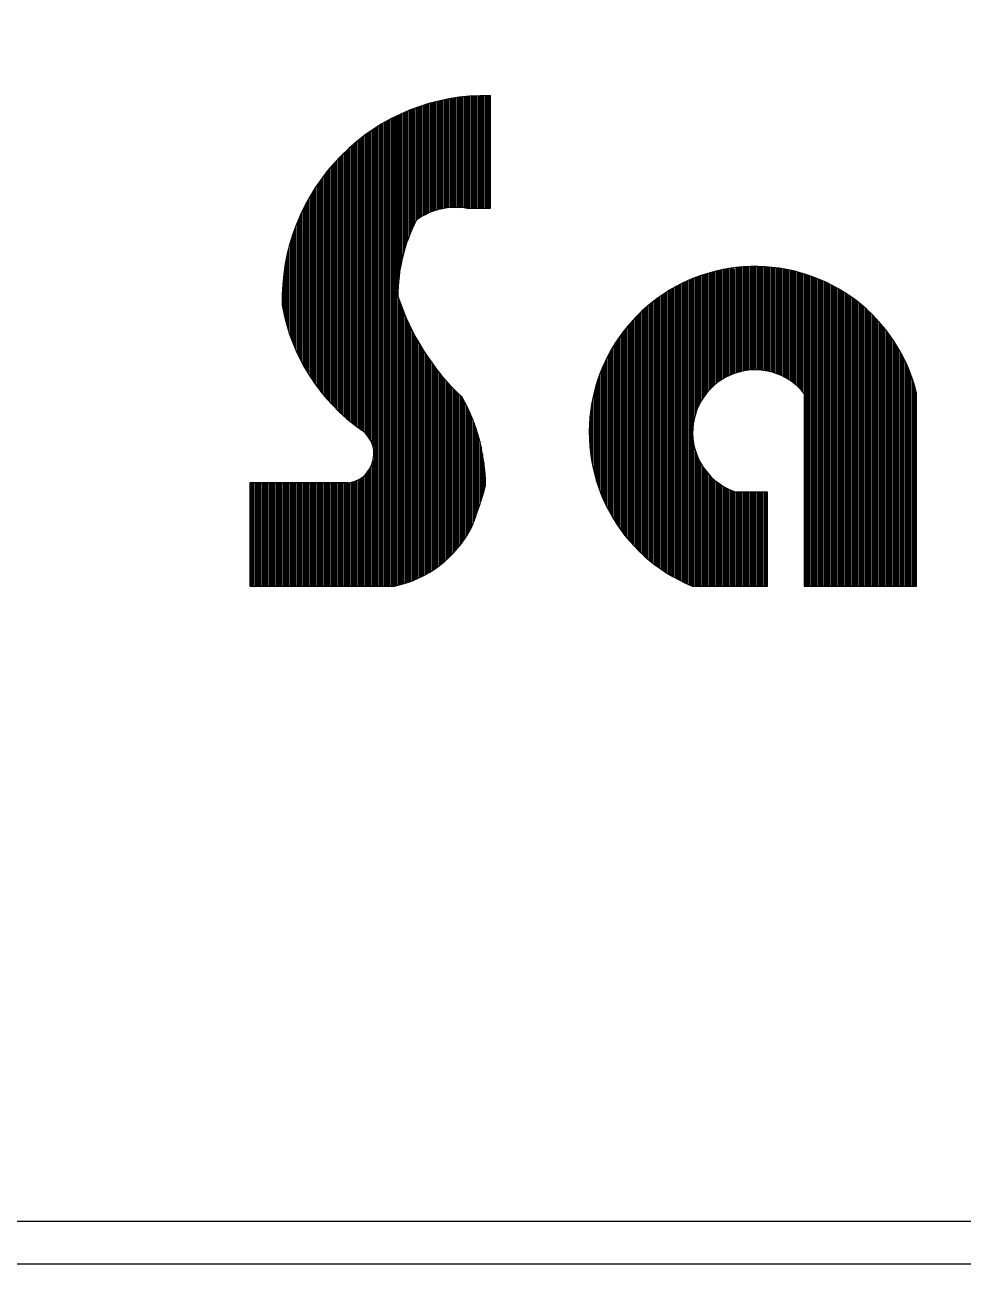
# Model space of a CAD drawing. Header units: millimetres. Extents: x 79 to 919, y 65 to 646.
# Drawn here: x 736.27 to 742.77, y 363.45 to 372.04 of the extents above; entities that cross this region are included whole.
import ezdxf

# ---------------------------------------------------------------- set-up
doc = ezdxf.new("R2010")
doc.units = ezdxf.units.MM
doc.layers.add('70', color=7, linetype='Continuous')

# ---------------------------------------------------------------- blocks, each defined once
blk = doc.blocks.new('1234e')
at = {"color": 20}
for p, q in [((6799.62, 918.47), (6799.62, 998.72)), ((6782.99, 918.31), (6799.62, 918.47)), ((6698.24, 722.54), (6628.03, 722.54)), ((6628.03, 722.54), (6628.03, 649)), ((6628.03, 649), (6731.16, 649))]:
    blk.add_line(p, q, dxfattribs=at)
for centre, radius, start, end in [((6796.23, 853.69), 145.07, 88.66107, 181.75087), ((6774.8, 870.97), 48.05, 80.18062, 125.41616), ((6849.47, 856.36), 115.76, 152.32376, 180.38782), ((6785.53, 872.33), 136.26, 189.74805, 235.31205), ((6896.83, 908.8), 171.58, 198.06932, 226.82931), ((6665.36, 719.6), 130.83, 0.51857, 29.31453), ((6695.63, 743.34), 20.97, 262.86102, 53.91611), ((6493.85, 805.02), 313.85, 338.67059, 344.43229), ((6714.45, 728.09), 80.84, 281.93241, 332.57817)]:
    blk.add_arc(centre, radius, start, end, dxfattribs=at)
blk = doc.blocks.new('12345y')
at = {"color": 20}
for p, q in [((7023.51, 786.27), (7023.51, 649)), ((7103.58, 649), (7103.58, 786.27)), ((6997.36, 716), (6974.97, 716)), ((6997.36, 649), (6997.36, 716)), ((6943.7, 649), (6997.36, 649)), ((7023.51, 649), (7103.58, 649))]:
    blk.add_line(p, q, dxfattribs=at)
for radius, start, end in [(118.35, 13.55271, 247.74671), (44.64, 38.40873, 252.32845)]:
    blk.add_arc((6988.52, 758.54), radius, start, end, dxfattribs=at)
blk = doc.blocks.new('abcd')
at = {"color": 20}
for p, q in [((6791.62, 998.72), (6791.62, 918.42)), ((6792.62, 998.72), (6792.62, 918.43)), ((6793.62, 998.72), (6793.62, 918.41)), ((6794.62, 998.72), (6794.62, 918.42)), ((6795.62, 998.72), (6795.62, 918.43)), ((6796.62, 998.72), (6796.62, 918.44)), ((6797.62, 998.72), (6797.62, 918.45)), ((6798.62, 998.72), (6798.62, 918.46)), ((6746.62, 990.01), (6746.62, 909.49)), ((6747.62, 990.37), (6747.62, 910.6)), ((6748.62, 990.72), (6748.62, 911.26)), ((6749.62, 991.07), (6749.62, 911.89)), ((6750.62, 991.4), (6750.62, 912.49)), ((6751.62, 991.73), (6751.62, 913.06)), ((6752.62, 992.05), (6752.62, 913.59)), ((6753.62, 992.36), (6753.62, 914.1)), ((6754.62, 992.66), (6754.62, 914.58)), ((6755.62, 992.96), (6755.62, 915.03)), ((6756.62, 993.24), (6756.62, 915.45)), ((6757.62, 993.52), (6757.62, 915.84)), ((6758.62, 993.8), (6758.62, 916.21)), ((6759.62, 994.06), (6759.62, 916.56)), ((6760.62, 994.32), (6760.62, 916.88)), ((6761.62, 994.57), (6761.62, 917.18)), ((6762.62, 994.81), (6762.62, 917.45)), ((6763.62, 995.04), (6763.62, 917.7)), ((6764.62, 995.27), (6764.62, 917.93)), ((6765.62, 995.49), (6765.62, 918.13)), ((6766.62, 995.7), (6766.62, 918.32)), ((6767.62, 995.91), (6767.62, 918.48)), ((6768.62, 996.11), (6768.62, 918.62)), ((6769.62, 996.3), (6769.62, 918.74)), ((6770.62, 996.48), (6770.62, 918.84)), ((6771.62, 996.65), (6771.62, 918.91)), ((6772.62, 996.82), (6772.62, 918.97)), ((6773.62, 996.98), (6773.62, 919)), ((6774.62, 997.14), (6774.62, 919.02)), ((6775.62, 997.29), (6775.62, 919.01)), ((6776.62, 997.43), (6776.62, 918.98)), ((6777.62, 997.56), (6777.62, 918.93)), ((6778.62, 997.68), (6778.62, 918.86)), ((6779.62, 997.8), (6779.62, 918.77)), ((6780.62, 997.91), (6780.62, 918.66)), ((6781.62, 998.02), (6781.62, 918.53)), ((6782.62, 998.12), (6782.62, 918.38)), ((6783.62, 998.21), (6783.62, 918.32)), ((6784.62, 998.29), (6784.62, 918.33)), ((6785.62, 998.37), (6785.62, 918.34)), ((6786.62, 998.44), (6786.62, 918.35)), ((6787.62, 998.5), (6787.62, 918.36)), ((6788.62, 998.56), (6788.62, 918.36)), ((6789.62, 998.61), (6789.62, 918.41)), ((6790.62, 998.65), (6790.62, 918.41)), ((6727.03, 981.19), (6727.03, 649)), ((6728.03, 981.73), (6728.03, 649)), ((6729.03, 982.25), (6729.03, 649)), ((6730.03, 982.77), (6730.03, 649)), ((6731.03, 983.28), (6731.03, 649)), ((6732.03, 983.78), (6732.03, 649.19)), ((6733.03, 984.27), (6733.03, 649.42)), ((6733.84, 984.65), (6733.84, 861.9)), ((6734.62, 985.02), (6734.62, 870.88)), ((6735.62, 985.49), (6735.62, 877.32)), ((6736.62, 985.94), (6736.62, 882.17)), ((6737.62, 986.39), (6737.62, 886.21)), ((6738.62, 986.83), (6738.62, 889.73)), ((6739.62, 987.26), (6739.62, 892.89)), ((6740.62, 987.67), (6740.62, 895.77)), ((6741.62, 988.09), (6741.62, 898.43)), ((6742.62, 988.49), (6742.62, 900.91)), ((6743.62, 988.88), (6743.62, 903.23)), ((6744.62, 989.27), (6744.62, 905.43)), ((6745.62, 989.64), (6745.62, 907.51)), ((6713.03, 972.53), (6713.03, 755.04)), ((6714.03, 973.22), (6714.03, 753.39)), ((6715.03, 973.95), (6715.03, 751.29)), ((6716.03, 974.6), (6716.03, 748.18)), ((6717.03, 975.23), (6717.03, 649)), ((6718.03, 975.88), (6718.03, 649)), ((6719.03, 976.51), (6719.03, 649)), ((6720.03, 977.13), (6720.03, 649)), ((6721.03, 977.74), (6721.03, 649)), ((6722.03, 978.34), (6722.03, 649)), ((6723.03, 978.93), (6723.03, 649)), ((6724.03, 979.51), (6724.03, 649)), ((6725.03, 980.08), (6725.03, 649)), ((6726.03, 980.64), (6726.03, 649)), ((6702.03, 964.01), (6702.03, 764.65)), ((6703.03, 964.86), (6703.03, 763.88)), ((6704.03, 965.69), (6704.03, 763.12)), ((6705.03, 966.5), (6705.03, 762.39)), ((6706.03, 967.31), (6706.03, 761.66)), ((6707.03, 968.09), (6707.03, 760.95)), ((6708.03, 968.86), (6708.03, 760.25)), ((6709.03, 969.62), (6709.03, 759.47)), ((6710.03, 970.37), (6710.03, 758.58)), ((6711.03, 971.1), (6711.03, 757.57)), ((6712.03, 971.82), (6712.03, 756.4)), ((6692.03, 954.62), (6692.03, 773.2)), ((6693.03, 955.64), (6693.03, 772.27)), ((6693.03, 955.64), (6693.03, 772.27)), ((6694.03, 956.64), (6694.03, 771.36)), ((6694.03, 956.64), (6694.03, 771.36)), ((6695.03, 957.63), (6695.03, 770.46)), ((6696.03, 958.59), (6696.03, 769.58)), ((6697.03, 959.54), (6697.03, 768.72)), ((6698.03, 960.47), (6698.03, 767.87)), ((6699.03, 961.38), (6699.03, 767.04)), ((6700.03, 962.27), (6700.03, 766.23)), ((6701.03, 963.15), (6701.03, 765.43)), ((6684.03, 945.64), (6684.03, 781.41)), ((6685.03, 946.85), (6685.03, 780.31)), ((6686.03, 948.03), (6686.03, 779.23)), ((6687.03, 949.19), (6687.03, 778.17)), ((6688.03, 950.32), (6688.03, 777.14)), ((6689.03, 951.43), (6689.03, 776.12)), ((6690.03, 952.51), (6690.03, 775.13)), ((6691.03, 953.58), (6691.03, 774.16)), ((6678.03, 937.79), (6678.03, 788.59)), ((6679.03, 939.18), (6679.03, 787.32)), ((6680.03, 940.53), (6680.03, 786.09)), ((6681.03, 941.86), (6681.03, 784.88)), ((6682.03, 943.15), (6682.03, 783.7)), ((6683.03, 944.41), (6683.03, 782.54)), ((6672.03, 928.65), (6672.03, 796.92)), ((6673.03, 930.28), (6673.03, 795.44)), ((6674.03, 931.87), (6674.03, 794)), ((6675.03, 933.41), (6675.03, 792.59)), ((6676.03, 934.91), (6676.03, 791.22)), ((6677.03, 936.37), (6677.03, 789.89)), ((6667.03, 919.66), (6667.03, 805.05)), ((6668.03, 921.58), (6668.03, 803.32)), ((6669.03, 923.44), (6669.03, 801.65)), ((6670.03, 925.23), (6670.03, 800.02)), ((6671.03, 926.97), (6671.03, 798.45)), ((6663.03, 911.15), (6663.03, 812.65)), ((6664.03, 913.42), (6664.03, 810.64)), ((6665.03, 915.59), (6665.03, 808.7)), ((6666.03, 917.66), (6666.03, 806.85)), ((6660.03, 903.63), (6660.03, 819.24)), ((6661.03, 906.28), (6661.03, 816.94)), ((6662.03, 908.78), (6662.03, 814.37)), ((6657.03, 894.53), (6657.03, 826.98)), ((6658.03, 897.79), (6658.03, 824.24)), ((6659.03, 900.81), (6659.03, 821.67)), ((6655.03, 886.96), (6655.03, 833.11)), ((6656.03, 890.95), (6656.03, 829.92)), ((6653.03, 876.89), (6653.03, 840.51)), ((6654.03, 882.39), (6654.03, 836.61)), ((6967.58, 875.02), (6967.58, 797.96)), ((6968.58, 875.2), (6968.58, 798.48)), ((6969.58, 875.37), (6969.58, 798.96)), ((6970.58, 875.52), (6970.58, 799.42)), ((6971.58, 875.67), (6971.58, 799.84)), ((6972.58, 875.81), (6972.58, 800.24)), ((6973.58, 875.32), (6973.58, 800.61)), ((6974.58, 876.07), (6974.58, 800.95)), ((6975.58, 876.18), (6975.58, 801.26)), ((6976.58, 876.29), (6976.58, 801.55)), ((6977.58, 876.38), (6977.58, 801.82)), ((6978.58, 876.47), (6978.58, 802.06)), ((6979.58, 876.55), (6979.58, 802.28)), ((6980.58, 876.62), (6980.58, 802.47)), ((6981.58, 876.69), (6981.58, 802.64)), ((6982.58, 876.74), (6982.58, 802.78)), ((6983.58, 876.79), (6983.58, 802.91)), ((6984.58, 876.83), (6984.58, 803.01)), ((6985.58, 876.85), (6985.58, 803.08)), ((6985.58, 876.85), (6985.58, 803.08)), ((6986.58, 876.87), (6986.58, 803.14)), ((6986.58, 876.87), (6986.58, 803.14)), ((6987.58, 876.89), (6987.58, 803.17)), ((6988.58, 876.89), (6988.58, 803.18)), ((6989.58, 876.89), (6989.58, 803.17)), ((6990.58, 876.87), (6990.58, 803.13)), ((6991.58, 876.85), (6991.58, 803.08)), ((6992.58, 876.82), (6992.58, 803)), ((6993.58, 876.78), (6993.58, 802.89)), ((6994.58, 876.74), (6994.58, 802.77)), ((6995.58, 876.68), (6995.58, 802.62)), ((6996.58, 876.62), (6996.58, 802.45)), ((6997.58, 876.54), (6997.58, 802.25)), ((6998.58, 876.46), (6998.58, 802.03)), ((6999.58, 876.37), (6999.58, 801.79)), ((7000.58, 876.28), (7000.58, 801.52)), ((7001.58, 876.17), (7001.58, 801.23)), ((7002.58, 876.05), (7002.58, 800.91)), ((7003.58, 875.93), (7003.58, 800.57)), ((7004.58, 875.8), (7004.58, 800.19)), ((7005.58, 875.66), (7005.58, 799.79)), ((7006.58, 875.51), (7006.58, 799.37)), ((7007.58, 875.35), (7007.58, 798.91)), ((7008.58, 875.18), (7008.58, 798.42)), ((7009.58, 875), (7009.58, 797.9)), ((6652.03, 869.53), (6652.03, 845.01)), ((6939.58, 866.3), (6939.58, 650.78)), ((6940.58, 866.75), (6940.58, 650.33)), ((6941.58, 867.18), (6941.58, 649.9)), ((6942.58, 867.61), (6942.58, 649.47)), ((6943.58, 868.03), (6943.58, 649)), ((6944.58, 868.43), (6944.58, 766.4)), ((6945.58, 868.83), (6945.58, 770.74)), ((6946.58, 869.21), (6946.58, 773.82)), ((6947.58, 869.58), (6947.58, 776.33)), ((6948.58, 869.95), (6948.58, 778.47)), ((6949.58, 870.3), (6949.58, 780.36)), ((6950.58, 870.64), (6950.58, 782.06)), ((6951.58, 870.98), (6951.58, 783.6)), ((6952.58, 871.3), (6952.58, 785.01)), ((6953.58, 871.61), (6953.58, 786.32)), ((6954.58, 871.92), (6954.58, 787.53)), ((6955.58, 872.21), (6955.58, 788.67)), ((6956.58, 872.5), (6956.58, 789.72)), ((6957.58, 872.77), (6957.58, 790.72)), ((6958.58, 873.04), (6958.58, 791.65)), ((6959.58, 873.3), (6959.58, 792.53)), ((6960.58, 873.54), (6960.58, 793.35)), ((6961.58, 873.78), (6961.58, 794.13)), ((6962.58, 874.01), (6962.58, 794.87)), ((6963.58, 874.23), (6963.58, 795.56)), ((6963.58, 874.23), (6963.58, 795.56)), ((6964.58, 874.44), (6964.58, 796.22)), ((6964.58, 874.44), (6964.58, 796.22)), ((6965.58, 874.65), (6965.58, 796.83)), ((6966.58, 874.84), (6966.58, 797.42)), ((7010.58, 874.82), (7010.58, 797.35)), ((7011.58, 874.62), (7011.58, 796.77)), ((7012.58, 874.42), (7012.58, 796.14)), ((7013.58, 874.21), (7013.58, 795.49)), ((7014.58, 873.99), (7014.58, 794.79)), ((7015.58, 873.76), (7015.58, 794.05)), ((7016.58, 873.52), (7016.58, 793.26)), ((7017.58, 873.27), (7017.58, 792.43)), ((7018.58, 873.01), (7018.58, 791.55)), ((7019.58, 872.74), (7019.58, 790.61)), ((7020.58, 872.47), (7020.58, 789.61)), ((7021.58, 872.18), (7021.58, 788.54)), ((7022.58, 871.89), (7022.58, 787.4)), ((7023.58, 871.59), (7023.58, 649.33)), ((7024.58, 871.26), (7024.58, 649)), ((7025.58, 870.94), (7025.58, 649)), ((7026.58, 870.61), (7026.58, 649)), ((7027.58, 870.26), (7027.58, 649)), ((7028.58, 869.91), (7028.58, 649)), ((7029.58, 869.54), (7029.58, 649)), ((7030.58, 869.17), (7030.58, 649)), ((7031.58, 868.78), (7031.58, 649)), ((7032.58, 868.39), (7032.58, 649)), ((7033.58, 867.98), (7033.58, 649)), ((7034.58, 867.56), (7034.58, 649)), ((7035.58, 867.13), (7035.58, 649)), ((7036.58, 866.7), (7036.58, 649)), ((7037.58, 866.25), (7037.58, 649)), ((6923.58, 857.48), (6923.58, 659.6)), ((6924.58, 858.13), (6924.58, 658.95)), ((6925.58, 858.77), (6925.58, 658.31)), ((6926.58, 859.39), (6926.58, 657.69)), ((6927.58, 859.99), (6927.58, 657.08)), ((6928.58, 860.59), (6928.58, 656.49)), ((6929.58, 861.17), (6929.58, 655.91)), ((6930.58, 861.74), (6930.58, 655.34)), ((6931.58, 862.29), (6931.58, 654.79)), ((6932.58, 862.83), (6932.58, 654.24)), ((6933.58, 863.36), (6933.58, 653.71)), ((6934.58, 863.88), (6934.58, 653.2)), ((6935.58, 864.39), (6935.58, 652.69)), ((6936.58, 864.88), (6936.58, 652.19)), ((6937.58, 865.37), (6937.58, 651.71)), ((6938.58, 865.84), (6938.58, 651.24)), ((7038.58, 865.78), (7038.58, 649)), ((7039.58, 865.31), (7039.58, 649)), ((7040.58, 864.83), (7040.58, 649)), ((7041.58, 864.33), (7041.58, 649)), ((7042.58, 863.82), (7042.58, 649)), ((7043.58, 863.31), (7043.58, 649)), ((7044.58, 862.77), (7044.58, 649)), ((7045.58, 862.23), (7045.58, 649)), ((7046.58, 861.67), (7046.58, 649)), ((7047.58, 861.1), (7047.58, 649)), ((7048.58, 860.52), (7048.58, 649)), ((7049.58, 859.93), (7049.58, 649)), ((7050.58, 859.32), (7050.58, 649)), ((7051.58, 858.69), (7051.58, 649)), ((7052.58, 858.06), (7052.58, 649)), ((7053.58, 857.41), (7053.58, 649)), ((6734.03, 854.6), (6734.03, 649.66)), ((6735.03, 851.68), (6735.03, 649.92)), ((6736.03, 848.93), (6736.03, 650.19)), ((6911.58, 848.47), (6911.58, 668.61)), ((6912.58, 849.31), (6912.58, 667.77)), ((6913.58, 850.14), (6913.58, 666.94)), ((6914.58, 850.95), (6914.58, 666.13)), ((6915.58, 851.74), (6915.58, 665.34)), ((6916.58, 852.51), (6916.58, 664.56)), ((6917.58, 853.27), (6917.58, 663.81)), ((6918.58, 854.01), (6918.58, 663.07)), ((6919.58, 854.74), (6919.58, 662.34)), ((6920.58, 855.45), (6920.58, 661.63)), ((6921.58, 856.14), (6921.58, 660.94)), ((6922.58, 856.82), (6922.58, 660.26)), ((7054.58, 856.74), (7054.58, 649)), ((7055.58, 856.06), (7055.58, 649)), ((7056.58, 855.37), (7056.58, 649)), ((7057.58, 854.66), (7057.58, 649)), ((7058.58, 853.93), (7058.58, 649)), ((7059.58, 853.19), (7059.58, 649)), ((7060.58, 852.43), (7060.58, 649)), ((7061.58, 851.65), (7061.58, 649)), ((7062.58, 850.86), (7062.58, 649)), ((7063.58, 850.05), (7063.58, 649)), ((7064.58, 849.22), (7064.58, 649)), ((6737.03, 846.31), (6737.03, 650.47)), ((6738.03, 843.81), (6738.03, 650.77)), ((6739.03, 841.42), (6739.03, 651.08)), ((6902.58, 839.91), (6902.58, 677.17)), ((6903.58, 840.95), (6903.58, 676.13)), ((6904.58, 841.97), (6904.58, 675.11)), ((6905.58, 842.96), (6905.58, 674.11)), ((6906.58, 843.93), (6906.58, 673.14)), ((6907.58, 844.88), (6907.58, 672.19)), ((6908.58, 845.81), (6908.58, 671.27)), ((6909.58, 846.72), (6909.58, 670.36)), ((6910.58, 847.6), (6910.58, 669.48)), ((7065.58, 848.37), (7065.58, 649)), ((7065.58, 848.37), (7065.58, 649)), ((7066.58, 847.5), (7066.58, 649)), ((7066.58, 847.5), (7066.58, 649)), ((7067.58, 846.61), (7067.58, 649)), ((7068.58, 845.71), (7068.58, 649)), ((7069.58, 844.78), (7069.58, 649)), ((7070.58, 843.83), (7070.58, 649)), ((7071.58, 842.85), (7071.58, 649)), ((7072.58, 841.86), (7072.58, 649)), ((7073.58, 840.83), (7073.58, 649)), ((7074.58, 839.79), (7074.58, 649)), ((6740.03, 839.12), (6740.03, 651.41)), ((6741.03, 836.91), (6741.03, 651.75)), ((6742.03, 834.78), (6742.03, 652.11)), ((6743.03, 832.73), (6743.03, 652.48)), ((6744.03, 830.74), (6744.03, 652.86)), ((6895.58, 831.81), (6895.58, 685.27)), ((6896.58, 833.06), (6896.58, 684.02)), ((6897.58, 834.28), (6897.58, 682.8)), ((6898.58, 835.46), (6898.58, 681.61)), ((6898.58, 835.46), (6898.58, 681.61)), ((6899.58, 836.62), (6899.58, 680.46)), ((6899.58, 836.62), (6899.58, 680.46)), ((6900.58, 837.74), (6900.58, 679.34)), ((6901.58, 838.84), (6901.58, 678.24)), ((7075.58, 838.72), (7075.58, 649)), ((7076.58, 837.62), (7076.58, 649)), ((7077.58, 836.49), (7077.58, 649)), ((7078.58, 835.33), (7078.58, 649)), ((7079.58, 834.14), (7079.58, 649)), ((7080.58, 832.92), (7080.58, 649)), ((7081.58, 831.67), (7081.58, 649)), ((6745.03, 828.81), (6745.03, 653.26)), ((6746.03, 826.94), (6746.03, 653.68)), ((6747.03, 825.12), (6747.03, 654.11)), ((6748.03, 823.36), (6748.03, 654.56)), ((6888.58, 821.93), (6888.58, 695.15)), ((6889.58, 823.48), (6889.58, 693.6)), ((6890.58, 824.98), (6890.58, 692.1)), ((6891.58, 826.43), (6891.58, 690.65)), ((6892.58, 827.84), (6892.58, 689.24)), ((6893.58, 829.2), (6893.58, 687.88)), ((6894.58, 830.52), (6894.58, 686.55)), ((7082.58, 830.38), (7082.58, 649)), ((7083.58, 829.05), (7083.58, 649)), ((7084.58, 827.68), (7084.58, 649)), ((7085.58, 826.27), (7085.58, 649)), ((7086.58, 824.81), (7086.58, 649)), ((7087.58, 823.31), (7087.58, 649)), ((7087.58, 823.31), (7087.58, 649)), ((6749.03, 821.64), (6749.03, 655.03)), ((6750.03, 819.97), (6750.03, 655.51)), ((6751.03, 818.33), (6751.03, 656.01)), ((6752.03, 816.74), (6752.03, 656.52)), ((6753.03, 815.19), (6753.03, 657.06)), ((6754.03, 813.67), (6754.03, 657.61)), ((6883.58, 813.26), (6883.58, 703.82)), ((6884.58, 815.13), (6884.58, 701.94)), ((6885.58, 816.93), (6885.58, 700.15)), ((6886.58, 818.66), (6886.58, 698.42)), ((6887.58, 820.33), (6887.58, 696.75)), ((7088.58, 821.75), (7088.58, 649)), ((7088.58, 821.75), (7088.58, 649)), ((7089.58, 820.14), (7089.58, 649)), ((7090.58, 818.47), (7090.58, 649)), ((7091.58, 816.73), (7091.58, 649)), ((7092.58, 814.93), (7092.58, 649)), ((6755.03, 812.18), (6755.03, 658.18)), ((6756.03, 810.73), (6756.03, 658.77)), ((6757.03, 809.31), (6757.03, 659.38)), ((6758.03, 807.92), (6758.03, 660.01)), ((6759.03, 806.56), (6759.03, 660.66)), ((6760.03, 805.23), (6760.03, 661.33)), ((6879.58, 804.78), (6879.58, 712.3)), ((6880.58, 807.07), (6880.58, 710.01)), ((6881.58, 809.24), (6881.58, 707.84)), ((6882.58, 811.29), (6882.58, 705.78)), ((7093.58, 813.04), (7093.58, 649)), ((7094.58, 811.07), (7094.58, 649)), ((7095.58, 809), (7095.58, 649)), ((7096.58, 806.82), (7096.58, 649)), ((7097.58, 804.52), (7097.58, 649)), ((6761.03, 803.92), (6761.03, 662.03)), ((6762.03, 802.64), (6762.03, 662.74)), ((6763.03, 801.38), (6763.03, 663.48)), ((6764.03, 800.14), (6764.03, 664.25)), ((6765.03, 798.93), (6765.03, 665.04)), ((6766.03, 797.75), (6766.03, 665.85)), ((6767.03, 796.58), (6767.03, 666.7)), ((6768.03, 795.43), (6768.03, 667.57)), ((6876.58, 796.96), (6876.58, 720.12)), ((6876.58, 796.96), (6876.58, 720.12)), ((6877.58, 799.75), (6877.58, 717.32)), ((6877.58, 799.75), (6877.58, 717.32)), ((6878.58, 802.35), (6878.58, 714.73)), ((7098.58, 802.07), (7098.58, 649)), ((7099.58, 799.45), (7099.58, 649)), ((7100.58, 796.62), (7100.58, 649)), ((6769.03, 794.31), (6769.03, 668.47)), ((6770.03, 793.2), (6770.03, 669.4)), ((6771.03, 792.11), (6771.03, 670.36)), ((6772.03, 791.04), (6772.03, 671.36)), ((6773.03, 789.99), (6773.03, 672.39)), ((6774.03, 788.96), (6774.03, 673.46)), ((6775.03, 787.94), (6775.03, 674.57)), ((6776.03, 786.94), (6776.03, 675.73)), ((6873.58, 786.74), (6873.58, 730.34)), ((6874.58, 790.54), (6874.58, 726.54)), ((6875.58, 793.91), (6875.58, 723.17)), ((7101.58, 793.55), (7101.58, 649)), ((7102.58, 790.14), (7102.58, 649)), ((7103.35, 787.22), (7103.35, 649)), ((6777.03, 785.96), (6777.03, 676.93)), ((6778.03, 784.99), (6778.03, 678.17)), ((6779.03, 784.04), (6779.03, 679.48)), ((6780.03, 782.59), (6780.03, 680.83)), ((6781.03, 780.73), (6781.03, 682.25)), ((6782.03, 778.8), (6782.03, 683.74)), ((6872.58, 782.29), (6872.58, 734.78)), ((6783.03, 776.79), (6783.03, 685.3)), ((6784.03, 774.68), (6784.03, 686.95)), ((6785.03, 772.47), (6785.03, 688.69)), ((6786.03, 770.15), (6786.03, 690.54)), ((6871.58, 776.74), (6871.58, 740.34)), ((6787.03, 767.69), (6787.03, 693.01)), ((6788.03, 765.08), (6788.03, 695.66)), ((6789.03, 762.29), (6789.03, 698.39)), ((6870.58, 768.36), (6870.58, 748.72)), ((6790.03, 759.27), (6790.03, 701.2)), ((6791.03, 755.98), (6791.03, 704.1)), ((6792.03, 752.33), (6792.03, 707.1)), ((6793.03, 748.18), (6793.03, 710.2)), ((6794.03, 743.27), (6794.03, 713.41)), ((6944.58, 750.67), (6944.58, 649)), ((6945.58, 746.34), (6945.58, 649)), ((6946.58, 743.25), (6946.58, 649)), ((6715.03, 735.4), (6715.03, 649)), ((6715.03, 735.4), (6715.03, 649)), ((6716.03, 738.51), (6716.03, 649)), ((6716.03, 738.51), (6716.03, 649)), ((6795.03, 736.98), (6795.03, 716.75)), ((6947.58, 740.75), (6947.58, 649)), ((6948.58, 738.6), (6948.58, 649)), ((6949.58, 736.71), (6949.58, 649)), ((6950.58, 735.02), (6950.58, 649)), ((6706.03, 725.14), (6706.03, 649)), ((6707.03, 725.75), (6707.03, 649)), ((6708.03, 726.44), (6708.03, 649)), ((6709.03, 727.22), (6709.03, 649)), ((6710.03, 728.11), (6710.03, 649)), ((6711.03, 729.12), (6711.03, 649)), ((6712.03, 730.28), (6712.03, 649)), ((6713.03, 731.65), (6713.03, 649)), ((6714.03, 733.3), (6714.03, 649)), ((6796.03, 726.05), (6796.03, 720.24)), ((6951.58, 733.48), (6951.58, 649)), ((6952.58, 732.06), (6952.58, 649)), ((6953.58, 730.76), (6953.58, 649)), ((6954.58, 729.54), (6954.58, 649)), ((6955.58, 728.41), (6955.58, 649)), ((6956.58, 727.35), (6956.58, 649)), ((6957.58, 726.36), (6957.58, 649)), ((6958.58, 725.43), (6958.58, 649)), ((6629.03, 722.54), (6629.03, 649)), ((6630.03, 722.54), (6630.03, 649)), ((6631.03, 722.54), (6631.03, 649)), ((6632.03, 722.54), (6632.03, 649)), ((6633.03, 722.54), (6633.03, 649)), ((6634.03, 722.54), (6634.03, 649)), ((6635.03, 722.54), (6635.03, 649)), ((6636.03, 722.54), (6636.03, 649)), ((6637.03, 722.54), (6637.03, 649)), ((6638.03, 722.54), (6638.03, 649)), ((6639.03, 722.54), (6639.03, 649)), ((6640.03, 722.54), (6640.03, 649)), ((6641.03, 722.54), (6641.03, 649)), ((6642.03, 722.54), (6642.03, 649)), ((6643.03, 722.54), (6643.03, 649)), ((6644.03, 722.54), (6644.03, 649)), ((6645.03, 722.54), (6645.03, 649)), ((6646.03, 722.54), (6646.03, 649)), ((6647.03, 722.54), (6647.03, 649)), ((6648.03, 722.54), (6648.03, 649)), ((6649.03, 722.54), (6649.03, 649)), ((6650.03, 722.54), (6650.03, 649)), ((6651.03, 722.54), (6651.03, 649)), ((6652.03, 722.54), (6652.03, 649)), ((6653.03, 722.54), (6653.03, 649)), ((6654.03, 722.54), (6654.03, 649)), ((6655.03, 722.54), (6655.03, 649)), ((6656.03, 722.54), (6656.03, 649)), ((6657.03, 722.54), (6657.03, 649)), ((6658.03, 722.54), (6658.03, 649)), ((6659.03, 722.54), (6659.03, 649)), ((6660.03, 722.54), (6660.03, 649)), ((6661.03, 722.54), (6661.03, 649)), ((6662.03, 722.54), (6662.03, 649)), ((6663.03, 722.54), (6663.03, 649)), ((6664.03, 722.54), (6664.03, 649)), ((6665.03, 722.54), (6665.03, 649)), ((6666.03, 722.54), (6666.03, 649)), ((6667.03, 722.54), (6667.03, 649)), ((6668.03, 722.54), (6668.03, 649)), ((6669.03, 722.54), (6669.03, 649)), ((6670.03, 722.54), (6670.03, 649)), ((6671.03, 722.54), (6671.03, 649)), ((6672.03, 722.54), (6672.03, 649)), ((6673.03, 722.54), (6673.03, 649)), ((6674.03, 722.54), (6674.03, 649)), ((6675.03, 722.54), (6675.03, 649)), ((6676.03, 722.54), (6676.03, 649)), ((6677.03, 722.54), (6677.03, 649)), ((6678.03, 722.54), (6678.03, 649)), ((6679.03, 722.54), (6679.03, 649)), ((6680.03, 722.54), (6680.03, 649)), ((6681.03, 722.54), (6681.03, 649)), ((6682.03, 722.54), (6682.03, 649)), ((6683.03, 722.54), (6683.03, 649)), ((6684.03, 722.54), (6684.03, 649)), ((6685.03, 722.54), (6685.03, 649)), ((6686.03, 722.54), (6686.03, 649)), ((6687.03, 722.54), (6687.03, 649)), ((6688.03, 722.54), (6688.03, 649)), ((6689.03, 722.54), (6689.03, 649)), ((6690.03, 722.54), (6690.03, 649)), ((6691.03, 722.54), (6691.03, 649)), ((6692.03, 722.54), (6692.03, 649)), ((6693.03, 722.54), (6693.03, 649)), ((6693.03, 722.54), (6693.03, 649)), ((6694.03, 722.54), (6694.03, 649)), ((6694.03, 722.44), (6694.03, 649)), ((6695.03, 722.39), (6695.03, 649)), ((6696.03, 722.38), (6696.03, 649)), ((6697.03, 722.42), (6697.03, 649)), ((6698.03, 722.52), (6698.03, 649)), ((6699.03, 722.66), (6699.03, 649)), ((6700.03, 722.84), (6700.03, 649)), ((6701.03, 723.09), (6701.03, 649)), ((6702.03, 723.38), (6702.03, 649)), ((6703.03, 723.73), (6703.03, 649)), ((6704.03, 724.13), (6704.03, 649)), ((6705.03, 724.6), (6705.03, 649)), ((6959.58, 724.55), (6959.58, 649)), ((6960.58, 723.72), (6960.58, 649)), ((6961.58, 722.94), (6961.58, 649)), ((6962.58, 722.21), (6962.58, 649)), ((6963.58, 721.52), (6963.58, 649)), ((6963.58, 721.52), (6963.58, 649)), ((6964.58, 720.86), (6964.58, 649)), ((6964.58, 720.86), (6964.58, 649)), ((6965.58, 720.24), (6965.58, 649)), ((6966.58, 719.66), (6966.58, 649)), ((6967.58, 719.11), (6967.58, 649)), ((6968.58, 718.6), (6968.58, 649)), ((6969.58, 718.12), (6969.58, 649)), ((6970.58, 717.66), (6970.58, 649)), ((6971.58, 717.24), (6971.58, 649)), ((6972.58, 716.84), (6972.58, 649)), ((6973.58, 716.47), (6973.58, 649)), ((6974.58, 716.13), (6974.58, 649)), ((6975.58, 716), (6975.58, 649)), ((6976.58, 716), (6976.58, 649)), ((6977.58, 716), (6977.58, 649)), ((6978.58, 716), (6978.58, 649)), ((6979.58, 716), (6979.58, 649)), ((6980.58, 716), (6980.58, 649)), ((6981.58, 716), (6981.58, 649)), ((6982.58, 716), (6982.58, 649)), ((6983.58, 716), (6983.58, 649)), ((6984.58, 716), (6984.58, 649)), ((6985.58, 716), (6985.58, 649)), ((6985.58, 716), (6985.58, 649)), ((6986.58, 716), (6986.58, 649)), ((6986.58, 716), (6986.58, 649)), ((6987.58, 716), (6987.58, 649)), ((6988.58, 716), (6988.58, 649)), ((6989.58, 716), (6989.58, 649)), ((6990.58, 716), (6990.58, 649)), ((6991.58, 716), (6991.58, 649)), ((6992.58, 716), (6992.58, 649)), ((6993.58, 716), (6993.58, 649)), ((6994.58, 716), (6994.58, 649)), ((6995.58, 716), (6995.58, 649)), ((6996.58, 716), (6996.58, 649))]:
    blk.add_line(p, q, dxfattribs=at)
at = {"color": 1}
for name in ['1234e', '12345y']:
    blk.add_blockref(name, (0, 0), dxfattribs=at)
blk = doc.blocks.new('abcde')
at = {"color": 0, "xscale": 0.09000000000000001, "yscale": 0.09000000000000001, "zscale": 0.09000000000000001}
blk.add_blockref('abcd', (6000.014, 65.078), dxfattribs=at)

msp = doc.modelspace()

# ---------------------------------------------------------------- linework, layer by layer
at = {"layer": '70', "color": 7}
for points in [[(879.7666, 363.4528), (503.5666, 363.4528), (503.5666, 630.7528), (879.7666, 630.7528)], [(879.4696, 363.7498), (503.8636, 363.7498), (503.8636, 630.4558), (879.4696, 630.4558)]]:
    msp.add_lwpolyline(points, close=True, dxfattribs=at)

# ---------------------------------------------------------------- block references
at = {"color": 0, "xscale": 0.108, "yscale": 0.108, "zscale": 0.108}
msp.add_blockref('abcde', (25.4025, 354.8159), dxfattribs=at)

doc.saveas('drawing.dxf')
